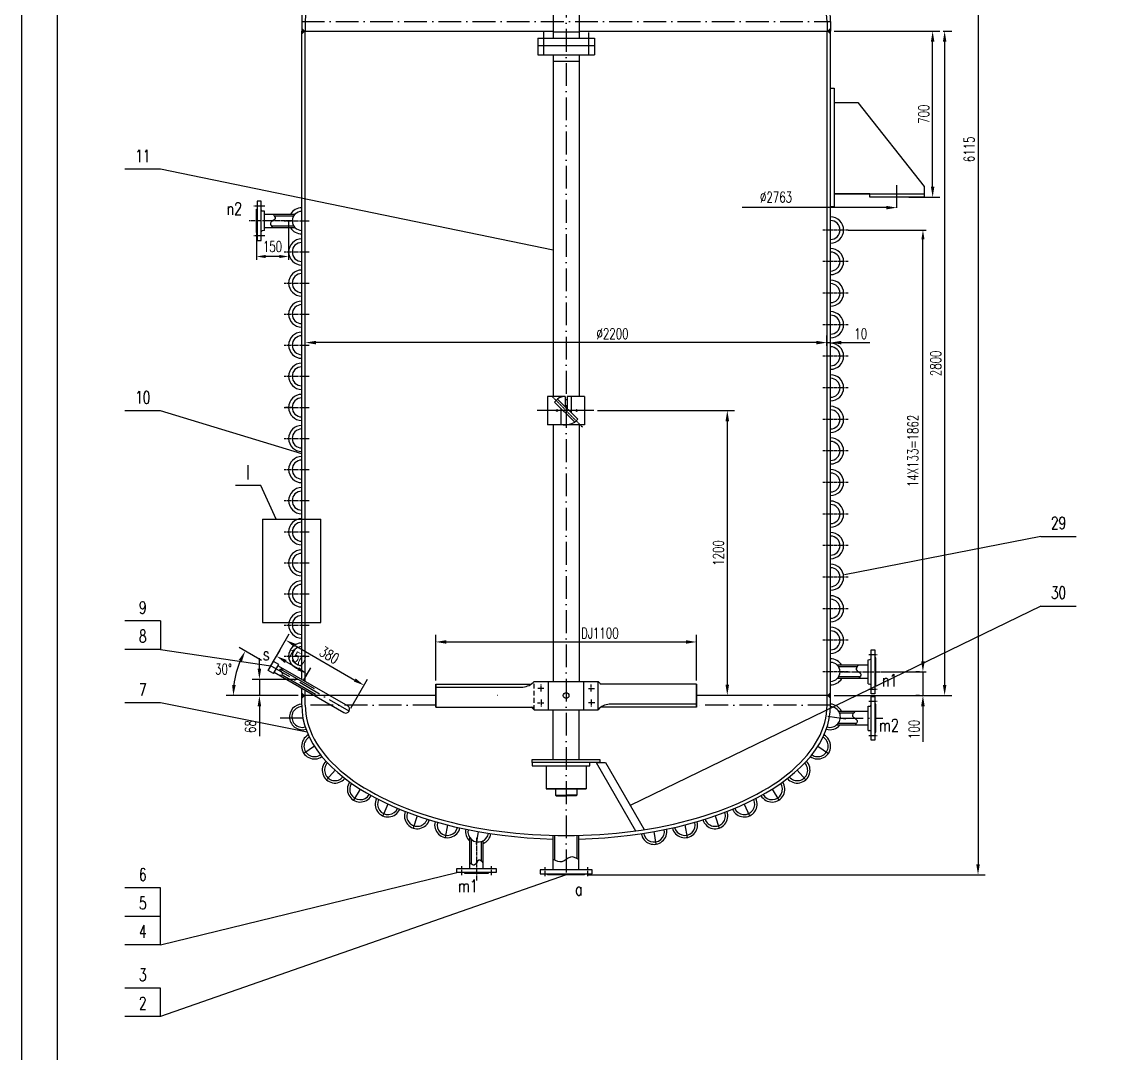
# Model space of a CAD drawing. Extents: x 14632 to 32728, y -7017 to 5619.
# Drawn here: x 23818 to 28383, y -2338 to 2010 of the extents above; entities that cross this region are included whole.
import ezdxf
from ezdxf.enums import TextEntityAlignment as Align

# ---------------------------------------------------------------- set-up
doc = ezdxf.new("R2010")
doc.units = 0
doc.header["$LTSCALE"] = 8
for name, pattern in [('ACAD_ISO10W100', [18, 12, -3, 0, -3]), ('CENTER', [2, 1.25, -0.25, 0.25, -0.25]), ('DASHED', [0.75, 0.5, -0.25])]:
    doc.linetypes.add(name, pattern=pattern)
for name, color, linetype in [('1', 1, 'Continuous'), ('5', 7, 'Continuous'), ('HGJ', 1, 'Continuous'), ('HGJX', 2, 'CENTER'), ('hgjy', 7, 'Continuous'), ('K1', 4, 'Continuous'), ('tank', 1, 'Continuous'), ('tankx', 2, 'ACAD_ISO10W100'), ('tanky', 7, 'Continuous')]:
    doc.layers.add(name, color=color, linetype=linetype)
doc.styles.add('hzfs', font='simplex.shx', dxfattribs={"width": 0.7, "bigfont": 'hzfs.shx'})
doc.styles.get("Standard").update_dxf_attribs({"font": 'txt', "width": 0.7, "bigfont": 'hztxt.shx'})
doc.dimstyles.new('PVCAD$0', dxfattribs={"dimscale": 15, "dimtxt": 3, "dimasz": 3, "dimexe": 2, "dimexo": 1, "dimgap": 1, "dimtad": 1, "dimdec": 0, "dimzin": 0, "dimdsep": 46, "dimtxsty": 'hzfs', "dimcen": 2.5, "dimclrd": 4, "dimclre": 4, "dimadec": 0, "dimazin": 0, "dimtfac": 1, "dimtmove": 0, "dimatfit": 0, "dimfxl": 0, "dimarcsym": 0})
doc.dimstyles.new('PVCAD$2', dxfattribs={"dimscale": 15, "dimtxt": 3, "dimasz": 3, "dimexe": 2, "dimexo": 1, "dimgap": 1, "dimtad": 2, "dimtih": 1, "dimdec": 0, "dimzin": 0, "dimdsep": 46, "dimtxsty": 'hzfs', "dimcen": 2.5, "dimclrd": 4, "dimclre": 4, "dimadec": 0, "dimazin": 0, "dimtfac": 1, "dimtmove": 0, "dimatfit": 0, "dimfxl": 0, "dimarcsym": 0})
doc.dimstyles.get("Standard").update_dxf_attribs({"dimtxt": 0.18, "dimasz": 0.18, "dimexe": 0.18, "dimexo": 0.0625, "dimgap": 0.09, "dimtad": 0, "dimtih": 1, "dimtoh": 1, "dimdec": 4, "dimzin": 0, "dimdsep": 46, "dimtxsty": 'Standard', "dimcen": 0.09, "dimadec": 0, "dimazin": 0, "dimtfac": 1, "dimtdec": 4, "dimtofl": 0, "dimtmove": 0, "dimatfit": 3, "dimfxl": 0, "dimtolj": 1, "dimtzin": 0, "dimarcsym": 0})

# ---------------------------------------------------------------- blocks, each defined once
blk = doc.blocks.new('*D208')
at = {"layer": '1', "color": 4, "lineweight": -2}
for p, q in [((26246.2, 370.7), (26823.6, 370.7)), ((26793.6, 325.7), (26793.6, -784.1)), ((26729, -829.1), (26823.6, -829.1))]:
    blk.add_line(p, q, dxfattribs=at)
at = {"layer": '1', "color": 4}
for points in [[(26786.1, 325.7), (26801.1, 325.7), (26793.6, 370.7)], [(26786.1, -784.1), (26801.1, -784.1), (26793.6, -829.1)]]:
    blk.add_solid(points, dxfattribs=at)
at = {"layer": 'Defpoints', "color": 0}
for p in [(26231.2, 370.7), (26714, -829.1), (26793.6, -829.1)]:
    blk.add_point(p, dxfattribs=at)
at = {"layer": '1', "color": 0, "insert": (26756.1, -229.2), "char_height": 45, "attachment_point": 5, "rotation": 90, "style": 'hzfs'}
blk.add_mtext('1200', dxfattribs=at)
blk = doc.blocks.new('*D235')
at = {"color": 4, "lineweight": -2}
for p, q in [((25564, -766.5), (25564, -574.3)), ((26664, -766.5), (26664, -574.3)), ((25609, -604.3), (26619, -604.3))]:
    blk.add_line(p, q, dxfattribs=at)
at = {"color": 4}
for points in [[(25609, -596.8), (25609, -611.8), (25564, -604.3)], [(26619, -596.8), (26619, -611.8), (26664, -604.3)]]:
    blk.add_solid(points, dxfattribs=at)
at = {"layer": 'Defpoints', "color": 0}
for p in [(26664, -604.3), (25564, -781.5), (26664, -781.5)]:
    blk.add_point(p, dxfattribs=at)
at = {"color": 0, "insert": (26256.5, -566.8), "char_height": 45, "attachment_point": 5, "style": 'hzfs'}
blk.add_mtext('DJ1100', dxfattribs=at)
blk = doc.blocks.new('*D210')
at = {"color": 4, "lineweight": -2}
for p, q in [((27302.9, 1131.7), (27632, 1131.7)), ((27618.5, -691.3), (27618.5, 1092.7)), ((27442, -730.3), (27632, -730.3))]:
    blk.add_line(p, q, dxfattribs=at)
at = {"color": 4}
for points in [[(27612, 1092.7), (27625, 1092.7), (27618.5, 1131.7)], [(27612, -691.3), (27625, -691.3), (27618.5, -730.3)]]:
    blk.add_solid(points, dxfattribs=at)
at = {"layer": 'Defpoints', "color": 0}
for p in [(27302.9, 1131.7), (27618.5, 1131.7), (27442, -730.3)]:
    blk.add_point(p, dxfattribs=at)
at = {"color": 7, "insert": (27576.5, 200.7), "char_height": 45, "attachment_point": 5, "rotation": 90, "style": 'hzfs'}
blk.add_mtext('\\A1;14X133=1862', dxfattribs=at)
blk = doc.blocks.new('*D211')
at = {"color": 4, "lineweight": -2}
for p, q in [((27244, 1969.7), (27689.5, 1969.7)), ((27659.5, 1314.7), (27659.5, 1924.7)), ((27559, 1269.7), (27689.5, 1269.7))]:
    blk.add_line(p, q, dxfattribs=at)
at = {"color": 4}
for points in [[(27652, 1924.7), (27667, 1924.7), (27659.5, 1969.7)], [(27652, 1314.7), (27667, 1314.7), (27659.5, 1269.7)]]:
    blk.add_solid(points, dxfattribs=at)
at = {"layer": 'Defpoints', "color": 0}
for p in [(27229, 1969.7), (27659.5, 1969.7), (27544, 1269.7)]:
    blk.add_point(p, dxfattribs=at)
at = {"color": 0, "insert": (27622, 1619.7), "char_height": 45, "attachment_point": 5, "rotation": 90, "style": 'hzfs'}
blk.add_mtext('700', dxfattribs=at)
blk = doc.blocks.new('*D212')
at = {"layer": 'Defpoints', "color": 0}
for p in [(24807.9, 1170.2), (24944, 1170.2), (24807.9, 1020.1)]:
    blk.add_point(p, dxfattribs=at)
at = {"layer": 'hgjy', "color": 4, "lineweight": -2}
for p, q in [((24807.9, 1170.2), (24807.9, 1006.6)), ((24944, 1170.2), (24944, 1006.6)), ((24905, 1020.1), (24846.9, 1020.1))]:
    blk.add_line(p, q, dxfattribs=at)
at = {"layer": 'hgjy', "color": 4}
for points in [[(24846.9, 1026.6), (24846.9, 1013.6), (24807.9, 1020.1)], [(24905, 1026.6), (24905, 1013.6), (24944, 1020.1)]]:
    blk.add_solid(points, dxfattribs=at)
at = {"layer": 'hgjy', "color": 7, "insert": (24876, 1062.1), "char_height": 45, "attachment_point": 5, "style": 'hzfs'}
blk.add_mtext('\\A1;150', dxfattribs=at)
blk = doc.blocks.new('*D213')
at = {"color": 4, "lineweight": -2}
for p, q in [((24820.6, -716.9), (24820.6, -671.9)), ((24984, -761.9), (24790.6, -761.9)), ((24820.6, -761.9), (24820.6, -830.3)), ((24984, -830.3), (24790.6, -830.3)), ((24820.6, -875.3), (24820.6, -1001.3))]:
    blk.add_line(p, q, dxfattribs=at)
at = {"color": 4}
for points in [[(24813.1, -716.9), (24828.1, -716.9), (24820.6, -761.9)], [(24813.1, -875.3), (24828.1, -875.3), (24820.6, -830.3)]]:
    blk.add_solid(points, dxfattribs=at)
at = {"layer": 'Defpoints', "color": 0}
for p in [(24999, -761.9), (24820.6, -830.3), (24999, -830.3)]:
    blk.add_point(p, dxfattribs=at)
at = {"color": 0, "insert": (24783.1, -960.8), "char_height": 45, "attachment_point": 5, "rotation": 90, "style": 'hzfs'}
blk.add_mtext('68', dxfattribs=at)
blk = doc.blocks.new('*D214')
at = {"color": 4, "lineweight": -2}
for p, q in [((24830.2, -682.8), (24734.8, -627.8)), ((24984, -830.3), (24680.5, -830.3))]:
    blk.add_line(p, q, dxfattribs=at)
blk.add_arc((25085.6, -830.3), 375.2, 156.8766, 173.1234, dxfattribs=at)
at = {"color": 4}
for points in [[(24733.9, -679.6), (24747.3, -686.4), (24760.7, -642.8)], [(24720.7, -785.9), (24705.7, -785), (24710.5, -830.3)]]:
    blk.add_solid(points, dxfattribs=at)
at = {"layer": 'Defpoints', "color": 0}
for p in [(24733.1, -702), (24843.1, -690.3), (24999, -830.3), (25053.6, -830.3), (25185.2, -887.8)]:
    blk.add_point(p, dxfattribs=at)
at = {"color": 0, "insert": (24669.1, -718.7), "char_height": 45, "attachment_point": 5, "style": 'hzfs'}
blk.add_mtext('30°', dxfattribs=at)
blk = doc.blocks.new('*D216')
at = {"layer": '5', "color": 4, "lineweight": -2}
for p, q in [((27704.5, 1969.7), (27740, 1969.7)), ((27710, 1924.7), (27710, -785.3)), ((27244, -830.3), (27740, -830.3))]:
    blk.add_line(p, q, dxfattribs=at)
at = {"layer": '5', "color": 4}
for points in [[(27702.5, 1924.7), (27717.5, 1924.7), (27710, 1969.7)], [(27702.5, -785.3), (27717.5, -785.3), (27710, -830.3)]]:
    blk.add_solid(points, dxfattribs=at)
at = {"layer": 'Defpoints', "color": 0}
for p in [(27689.5, 1969.7), (27229, -830.3), (27710, -830.3)]:
    blk.add_point(p, dxfattribs=at)
at = {"layer": '5', "color": 0, "insert": (27672.5, 569.7), "char_height": 45, "attachment_point": 5, "rotation": 90, "style": 'hzfs'}
blk.add_mtext('2800', dxfattribs=at)
blk = doc.blocks.new('*D217')
at = {"layer": '5', "color": 4, "lineweight": -2}
for p, q in [((27618.5, -685.3), (27618.5, -640.3)), ((27603.5, -730.3), (27588.5, -730.3)), ((27618.5, -730.3), (27618.5, -830.3)), ((27603.5, -830.3), (27588.5, -830.3)), ((27618.5, -875.3), (27618.5, -1025.3))]:
    blk.add_line(p, q, dxfattribs=at)
at = {"layer": '5', "color": 4}
for points in [[(27611, -685.3), (27626, -685.3), (27618.5, -730.3)], [(27611, -875.3), (27626, -875.3), (27618.5, -830.3)]]:
    blk.add_solid(points, dxfattribs=at)
at = {"layer": 'Defpoints', "color": 0}
for p in [(27618.5, -730.3), (27618.5, -830.3), (27618.5, -830.3)]:
    blk.add_point(p, dxfattribs=at)
at = {"layer": '5', "color": 0, "insert": (27581, -972.8), "char_height": 45, "attachment_point": 5, "rotation": 90, "style": 'hzfs'}
blk.add_mtext('100', dxfattribs=at)
blk = doc.blocks.new('*D237')
at = {"layer": '5', "color": 4, "lineweight": -2}
for p, q in [((27485.1, 4529), (27880.9, 4529)), ((27850.9, 4484), (27850.9, -1540.9)), ((26207, -1585.9), (27880.9, -1585.9))]:
    blk.add_line(p, q, dxfattribs=at)
at = {"layer": '5', "color": 4}
for points in [[(27843.4, 4484), (27858.4, 4484), (27850.9, 4529)], [(27843.4, -1540.9), (27858.4, -1540.9), (27850.9, -1585.9)]]:
    blk.add_solid(points, dxfattribs=at)
at = {"layer": 'Defpoints', "color": 0}
for p in [(27470.1, 4529), (26192, -1585.9), (27850.9, -1585.9)]:
    blk.add_point(p, dxfattribs=at)
at = {"layer": '5', "color": 0, "insert": (27813.4, 1471.6), "char_height": 45, "attachment_point": 5, "rotation": 90, "style": 'hzfs'}
blk.add_mtext('6115', dxfattribs=at)
blk = doc.blocks.new('*D220')
at = {"color": 4, "lineweight": -2}
for p, q in [((25014, 643), (25014, 687.2)), ((27214, 643), (27214, 687.2)), ((27169, 657.2), (25059, 657.2))]:
    blk.add_line(p, q, dxfattribs=at)
at = {"color": 4}
for points in [[(25059, 664.7), (25059, 649.7), (25014, 657.2)], [(27169, 664.7), (27169, 649.7), (27214, 657.2)]]:
    blk.add_solid(points, dxfattribs=at)
at = {"layer": 'Defpoints', "color": 0}
for p in [(25014, 657.2), (25014, 628), (27214, 628)]:
    blk.add_point(p, dxfattribs=at)
at = {"color": 0, "insert": (26309.7, 694.7), "char_height": 45, "attachment_point": 5, "style": 'hzfs'}
blk.add_mtext('%%C2200', dxfattribs=at)
blk = doc.blocks.new('*D221')
at = {"color": 4, "lineweight": -2}
for p, q in [((27214, 672.2), (27214, 687.2)), ((27229, 672.2), (27229, 687.2)), ((27169, 657.2), (27124, 657.2)), ((27214, 657.2), (27229, 657.2)), ((27274, 657.2), (27394, 657.2))]:
    blk.add_line(p, q, dxfattribs=at)
at = {"color": 4}
for points in [[(27169, 664.7), (27169, 649.7), (27214, 657.2)], [(27274, 664.7), (27274, 649.7), (27229, 657.2)]]:
    blk.add_solid(points, dxfattribs=at)
at = {"layer": 'Defpoints', "color": 0}
for p in [(27214, 657.2), (27229, 657.2), (27229, 657.2)]:
    blk.add_point(p, dxfattribs=at)
at = {"color": 0, "insert": (27356.5, 694.7), "char_height": 45, "attachment_point": 5, "style": 'hzfs'}
blk.add_mtext('10', dxfattribs=at)
blk = doc.blocks.new('*D248')
at = {"layer": '5', "color": 4, "lineweight": -2}
for p, q in [((24876.6, -692.3), (24907.9, -638.2)), ((24931.9, -686.6), (24983.8, -716.6)), ((25006.5, -767.3), (25037.8, -713.2))]:
    blk.add_line(p, q, dxfattribs=at)
at = {"layer": '5', "color": 4}
for points in [[(24935.6, -680.2), (24928.1, -693.1), (24892.9, -664.1)], [(24987.6, -710.2), (24980.1, -723.1), (25022.8, -739.1)]]:
    blk.add_solid(points, dxfattribs=at)
at = {"layer": 'Defpoints', "color": 0}
for p in [(24869.1, -705.3), (25022.8, -739.1), (24999, -780.3)]:
    blk.add_point(p, dxfattribs=at)
at = {"layer": '5', "color": 0, "insert": (24976.6, -669.2), "char_height": 45, "attachment_point": 5, "rotation": 330, "style": 'hzfs'}
blk.add_mtext('150', dxfattribs=at)
blk = doc.blocks.new('*D249')
at = {"layer": '5', "color": 4, "lineweight": -2}
for p, q in [((24876.6, -692.3), (24946.9, -570.6)), ((24970.9, -619.1), (25222.9, -764.6)), ((25206.6, -882.8), (25276.9, -761.1))]:
    blk.add_line(p, q, dxfattribs=at)
at = {"layer": '5', "color": 4}
for points in [[(24974.6, -612.6), (24967.1, -625.6), (24931.9, -596.6)], [(25226.7, -758.1), (25219.2, -771.1), (25261.9, -787.1)]]:
    blk.add_solid(points, dxfattribs=at)
at = {"layer": 'Defpoints', "color": 0}
for p in [(24869.1, -705.3), (25261.9, -787.1), (25199.1, -895.8)]:
    blk.add_point(p, dxfattribs=at)
at = {"layer": '5', "color": 0, "insert": (25115.7, -659.3), "char_height": 45, "attachment_point": 5, "rotation": 330, "style": 'hzfs'}
blk.add_mtext('380', dxfattribs=at)

msp = doc.modelspace()

# ---------------------------------------------------------------- linework, layer by layer
for p, q in [((23818.22091, 5619.31602), (23818.22091, -6995.68398)), ((23818.22091, 5619.31602), (23818.22091, -6995.68398)), ((26165.37276, 370.66755), (26066.84624, 370.66755)), ((24826.18142, 55.03326), (24719.54146, 55.03326)), ((24891.20577, -86.3608), (24826.18142, 55.03326)), ((24833.45799, -86.3608), (24833.45799, -522.24217)), ((24833.45799, -86.3608), (25079.67416, -86.3608)), ((25079.67416, -522.24217), (25079.67416, -86.3608)), ((28115.29039, -159.26793), (27287.71759, -320.7962)), ((28115.29039, -452.87145), (26384.69822, -1293.12093)), ((24403.97826, -515.72936), (24403.97826, -636.19427)), ((24833.45799, -522.24217), (25079.67416, -522.24217)), ((24403.97826, -636.19427), (24869.12842, -705.33245)), ((27293.68822, -929.06378), (27217.38077, -919.02194)), ((24403.97826, -1880.90326), (25653.50413, -1575.42992))]:
    msp.add_line(p, q)
at = {"color": 4}
for p, q in [((27509.03223, 1239.66755), (27509.03223, 1255.96713)), ((27464.03223, 1225.96713), (26856.93652, 1225.96713))]:
    msp.add_line(p, q, dxfattribs=at)
at = {"color": 1}
for p, q in [((26036.03223, 430.66755), (26036.03223, 310.66755)), ((26110.28223, 430.66755), (26036.03223, 430.66755)), ((26065.24186, 406.73), (26077.96979, 419.45792)), ((26077.96979, 419.45792), (26162.8226, 334.60511)), ((26092.28223, 430.66755), (26092.28223, 427.28309)), ((26110.28223, 430.66755), (26110.28223, 387.14547)), ((26192.03223, 430.66755), (26117.78223, 430.66755)), ((26192.03223, 430.66755), (26192.03223, 310.66755)), ((26065.24186, 406.73), (26150.09468, 321.87718)), ((26078.36414, 375.30821), (26072.50875, 366.88204)), ((26072.50875, 375.30821), (26077.89572, 366.64797)), ((26092.28223, 379.68963), (26092.28223, 310.66755)), ((26154.9528, 375.30821), (26160.33977, 366.64797)), ((26160.8082, 375.30821), (26154.9528, 366.88204)), ((26150.09468, 321.87718), (26162.8226, 334.60511)), ((26192.03223, 310.66755), (26036.03223, 310.66755)), ((26117.78223, 311.04579), (26117.78223, 310.66755)), ((26039.12604, -890.33245), (26039.12604, -770.33245)), ((26188.93842, -890.33245), (26188.93842, -770.33245)), ((26249.03223, -890.33245), (26249.03223, -770.33245)), ((26249.03223, -770.33245), (26249.03223, -772.37092)), ((25979.03223, -890.33245), (25979.03223, -888.29397))]:
    msp.add_line(p, q, dxfattribs=at)
at = {"linetype": 'CENTER'}
for p, q in [((26053.50371, 431.19607), (26182.68421, 302.01558)), ((25824.94836, -830.33245), (25822.92376, -830.33245))]:
    msp.add_line(p, q, dxfattribs=at)
at = {"color": 1, "linetype": 'Continuous'}
for p, q in [((26117.78223, 430.66755), (26117.78223, 379.64547)), ((26135.78223, 430.66755), (26135.78223, 361.64547)), ((26110.28223, 311.8202), (26110.28223, 310.66755)), ((26135.78223, 316.02597), (26135.78223, 310.66755)), ((25979.03223, -770.33245), (26249.03223, -770.33245)), ((25564.03223, -781.54208), (25966.98522, -781.54208)), ((25564.03223, -781.54208), (25564.03223, -879.12282)), ((25564.03223, -879.12282), (25564.03223, -781.54208)), ((25564.03223, -794.27), (25931.95773, -794.27)), ((26664.03223, -781.54208), (26261.07925, -781.54208)), ((26664.03223, -879.12282), (26664.03223, -781.54208)), ((26664.03223, -879.12282), (26664.03223, -781.54208)), ((26664.03223, -781.54208), (26664.03223, -879.12282)), ((26664.03223, -866.39489), (26296.10673, -866.39489)), ((25979.03223, -890.33245), (26249.03223, -890.33245)), ((26059.03223, -1100.31753), (26059.03223, -890.33245)), ((26169.03223, -1100.31753), (26169.03223, -890.33245)), ((26664.03223, -879.12282), (26261.07925, -879.12282))]:
    msp.add_line(p, q, dxfattribs=at)
at = {"color": 7, "linetype": 'DASHED', "ltscale": 5}
msp.add_line((25979.03223, -890.33245), (25979.03223, -770.33245), dxfattribs=at)
at = {"color": 1, "linetype": 'CENTER'}
for p, q in [((26020.03722, -800.33245), (25994.95226, -800.33245)), ((26009.03223, -813.56611), (26009.03223, -783.24938)), ((26208.02724, -800.33245), (26233.1122, -800.33245)), ((26219.03223, -812.76408), (26219.03223, -783.24938)), ((25993.66492, -860.33245), (26021.03032, -860.33245)), ((26009.03223, -846.29675), (26009.03223, -877.41552)), ((26234.39954, -860.33245), (26207.03414, -860.33245)), ((26219.03223, -846.29675), (26219.03223, -877.41552))]:
    msp.add_line(p, q, dxfattribs=at)
at = {"color": 1}
msp.add_circle((26114.03223, -830.33245), 12, dxfattribs=at)
msp.add_circle((26114.03223, -830.33245), 12, dxfattribs=at)
for centre, radius, start, end in [((26111.35703, 375.39327), 55.28473, 91.11396525, 127.1507626), ((26102.79925, 417.13465), 106.35245, 269.18269997, 296.40444255), ((25927.2505, -726.76081), 67.67448, 274.0052651, 319.92112921), ((26300.81396, -726.76081), 67.67448, 220.07887079, 234.04534958), ((26300.81396, -933.90409), 67.67448, 94.0052651, 139.92112921), ((25927.2505, -933.90409), 67.67448, 40.07887079, 54.04534958)]:
    msp.add_arc(centre, radius, start, end, dxfattribs=at)
at = {"color": 4}
msp.add_solid([(27464.03223, 1233.46713), (27464.03223, 1218.46713), (27509.03223, 1225.96713)], dxfattribs=at)
at = {"layer": '1'}
for p, q in [((25564.03223, -879.12282), (25979.03223, -879.12282)), ((25971.53223, -1100.31753), (26256.53223, -1100.31753)), ((25971.53223, -1112.31753), (25971.53223, -1100.31753)), ((26256.53223, -1112.31753), (25971.53223, -1112.31753)), ((25971.53223, -1112.31753), (25971.53223, -1126.31753)), ((25971.53223, -1126.31753), (26213.40412, -1126.31753)), ((26029.41859, -1126.31753), (26029.41859, -1222.94055)), ((26198.64588, -1126.31753), (26198.64588, -1222.94055)), ((26213.40412, -1126.31753), (26213.40412, -1112.31753)), ((26240.31133, -1112.31753), (26406.69845, -1400.50848)), ((26240.31133, -1112.31753), (26280.31133, -1112.31753)), ((26256.53223, -1100.31753), (26256.53223, -1112.31753)), ((26280.31133, -1112.31753), (26443.56036, -1395.07315)), ((26029.41859, -1222.94055), (26114.03223, -1222.94055)), ((26114.03223, -1222.94055), (26029.41859, -1222.94055)), ((26069.03223, -1222.94055), (26069.03223, -1249.94055)), ((26198.64588, -1222.94055), (26114.03223, -1222.94055)), ((26114.03223, -1222.94055), (26198.64588, -1222.94055)), ((26159.03223, -1222.94055), (26159.03223, -1249.94055)), ((26069.03223, -1249.94055), (26072.03223, -1252.94055)), ((26069.03223, -1249.94055), (26114.03223, -1249.94055)), ((26072.03223, -1252.94055), (26114.03223, -1252.94055)), ((26159.03223, -1249.94055), (26114.03223, -1249.94055)), ((26156.03223, -1252.94055), (26114.03223, -1252.94055)), ((26159.03223, -1249.94055), (26156.03223, -1252.94055))]:
    msp.add_line(p, q, dxfattribs=at)
at = {"layer": 'Defpoints', "color": 0, "linetype": 'ByBlock'}
for p in [(26065.24186, 406.73), (26065.24186, 406.73), (26150.09468, 321.87718), (26150.09468, 321.87718), (26108.15272, -819.8715), (26108.15272, -819.8715)]:
    msp.add_point(p, dxfattribs=at)
at = {"layer": 'Defpoints', "color": 1, "linetype": 'ByBlock'}
for p in [(25994.95226, -800.33245), (26009.03223, -808.01046), (26009.03223, -810.28939), (26219.03223, -810.28939), (26233.1122, -800.33245), (25994.95226, -860.33245), (26009.03223, -850.37551), (26219.03223, -850.37551), (26219.03223, -852.65444), (26233.1122, -860.33245)]:
    msp.add_point(p, dxfattribs=at)
at = {"layer": 'HGJ'}
for p, q in [((24811.94838, 1252.66755), (24811.94838, 1087.66755)), ((24827.94838, 1252.66755), (24811.94838, 1252.66755)), ((24827.94838, 1087.66755), (24827.94838, 1252.66755)), ((24807.94838, 1219.66755), (24811.94838, 1219.66755)), ((24807.94838, 1120.66755), (24807.94838, 1219.66755)), ((24841.94838, 1210.90755), (24832.50019, 1211.75789)), ((24841.94838, 1129.42755), (24841.94838, 1210.90755)), ((24841.94838, 1198.66755), (24970.96535, 1198.66755)), ((24882.76926, 1191.66755), (24965.30168, 1191.66755)), ((24841.94838, 1141.66755), (24970.96535, 1141.66755)), ((24871.0545, 1148.66755), (24965.30168, 1148.66755)), ((24811.94838, 1120.66755), (24807.94838, 1120.66755)), ((24841.94838, 1129.42755), (24832.50019, 1128.57721)), ((24811.94838, 1087.66755), (24827.94838, 1087.66755)), ((27400.11608, -637.83245), (27416.11608, -637.83245)), ((27400.11608, -822.83245), (27400.11608, -637.83245)), ((27416.11608, -637.83245), (27416.11608, -822.83245)), ((27388.11608, -679.41245), (27394.65391, -678.82404)), ((27388.11608, -781.25245), (27388.11608, -679.41245)), ((27420.11608, -671.33245), (27416.11608, -671.33245)), ((27420.11608, -789.33245), (27420.11608, -671.33245)), ((24858.1158, -724.40687), (24880.14104, -686.25803)), ((24880.84508, -737.0386), (24858.1158, -724.40687)), ((24902.44508, -699.6263), (24880.14104, -686.25803)), ((24880.84508, -737.0386), (24902.44508, -699.6263)), ((24899.64508, -704.47604), (25193.22769, -873.97604)), ((24910.30939, -718.71599), (25051.49925, -800.23199)), ((27388.11608, -701.83245), (27257.09912, -701.83245)), ((27341.23213, -708.83245), (27262.76278, -708.83245)), ((24883.64508, -732.18886), (25177.22769, -901.68886)), ((24916.28205, -742.94891), (25057.47191, -824.46492)), ((27388.11608, -758.83245), (27257.09912, -758.83245)), ((27352.94689, -751.83245), (27262.76278, -751.83245)), ((27388.11608, -781.25245), (27394.65391, -781.84085)), ((27416.11608, -789.33245), (27420.11608, -789.33245)), ((27400.05417, -833.45361), (27411.35018, -833.45361)), ((27400.05417, -1018.45361), (27400.05417, -833.45361)), ((27400.05417, -833.45361), (27416.05417, -833.45361)), ((27416.11608, -822.83245), (27400.11608, -822.83245)), ((27416.05417, -833.45361), (27416.05417, -1018.45361)), ((27420.05417, -866.95361), (27416.05417, -866.95361)), ((27420.05417, -984.95361), (27420.05417, -866.95361)), ((27388.05417, -897.45361), (27264.08686, -897.45361)), ((27325.41829, -904.45361), (27267.51127, -904.45361)), ((27388.05417, -875.03361), (27394.592, -874.4452)), ((27388.05417, -976.87361), (27388.05417, -875.03361)), ((27388.05417, -954.45361), (27254.06304, -954.45361)), ((27337.13305, -947.45361), (27260.98372, -947.45361)), ((27388.05417, -976.87361), (27394.592, -977.46201)), ((27416.05417, -984.95361), (27420.05417, -984.95361)), ((27416.05417, -1018.45361), (27400.05417, -1018.45361)), ((25707.50413, -1559.42992), (25707.50413, -1428.26402)), ((25714.50413, -1540.2873), (25714.50413, -1437.59431)), ((25757.50413, -1528.57253), (25757.50413, -1443.96983)), ((25764.50413, -1559.42992), (25764.50413, -1440.51669)), ((26060.03223, -1563.94026), (26060.03223, -1419.66932)), ((26067.03223, -1524.48365), (26067.03223, -1419.83017)), ((26161.03223, -1517.39687), (26161.03223, -1419.83017)), ((26168.03223, -1563.94026), (26168.03223, -1419.66932)), ((25653.50413, -1575.42992), (25653.50413, -1559.42992)), ((25653.50413, -1559.42992), (25818.50413, -1559.42992)), ((25818.50413, -1575.42992), (25653.50413, -1575.42992)), ((25686.50413, -1579.42992), (25686.50413, -1575.42992)), ((25785.50413, -1579.42992), (25686.50413, -1579.42992)), ((25785.50413, -1575.42992), (25785.50413, -1579.42992)), ((25818.50413, -1559.42992), (25818.50413, -1575.42992)), ((26224.03223, -1563.94026), (26004.03223, -1563.94026)), ((26004.03223, -1563.94026), (26004.03223, -1581.94026)), ((26004.03223, -1581.94026), (26224.03223, -1581.94026)), ((26036.03223, -1585.94026), (26036.03223, -1581.94026)), ((26192.03223, -1585.94026), (26036.03223, -1585.94026)), ((26192.03223, -1581.94026), (26192.03223, -1585.94026)), ((26224.03223, -1581.94026), (26224.03223, -1563.94026))]:
    msp.add_line(p, q, dxfattribs=at)
for centre, radius, start, end in [((24832.94838, 1216.73776), 5, 180, 264.85723544), ((24832.94838, 1123.59734), 5, 95.14276456, 180), ((27394.11608, -672.8482), 6, 275.14276456, 0), ((27394.11608, -787.8167), 6, 0, 84.85723544), ((25185.22769, -887.83245), 16, 240, 60), ((27394.05417, -868.46936), 6, 275.14276456, 0), ((27394.05417, -983.43786), 6, 0, 84.85723544)]:
    msp.add_arc(centre, radius, start, end, dxfattribs=at)
at = {"layer": 'HGJX'}
for p, q in [((24842.94838, 1232.66755), (24796.94838, 1232.66755)), ((24957.94838, 1170.16755), (24777.94838, 1170.16755)), ((24925.13766, 1170.16755), (25031.15916, 1170.16755)), ((24842.94838, 1107.66755), (24796.94838, 1107.66755)), ((27302.92681, 1131.66755), (27196.9053, 1131.66755)), ((24925.13766, 1039.16755), (25031.15916, 1039.16755)), ((24925.13766, 1039.16755), (25031.15916, 1039.16755)), ((27302.92681, 998.66755), (27196.9053, 998.66755)), ((24925.13766, 908.16755), (25031.15916, 908.16755)), ((27302.92681, 865.66755), (27196.9053, 865.66755)), ((24925.13766, 777.16755), (25031.15916, 777.16755)), ((27302.92681, 732.66755), (27196.9053, 732.66755)), ((24925.13766, 646.16755), (25031.15916, 646.16755)), ((27302.92681, 599.66755), (27196.9053, 599.66755)), ((24925.13766, 515.16755), (25031.15916, 515.16755)), ((27302.92681, 466.66755), (27196.9053, 466.66755)), ((24925.13766, 384.16755), (25031.15916, 384.16755)), ((24957.94838, 384.16755), (24925.82691, 384.16755)), ((27302.92681, 333.66755), (27196.9053, 333.66755)), ((24925.13766, 253.16755), (25031.15916, 253.16755)), ((24925.13766, 253.16755), (25031.15916, 253.16755)), ((27302.92681, 200.66755), (27196.9053, 200.66755)), ((24925.13766, 122.16755), (25031.15916, 122.16755)), ((27302.92681, 67.66755), (27196.9053, 67.66755)), ((24925.13766, -8.83245), (25031.15916, -8.83245)), ((27302.92681, -65.33245), (27196.9053, -65.33245)), ((24925.13766, -139.83245), (25031.15916, -139.83245)), ((27302.92681, -198.33245), (27196.9053, -198.33245)), ((24925.13766, -270.83245), (25031.15916, -270.83245)), ((27302.92681, -331.33245), (27196.9053, -331.33245)), ((24925.13766, -401.83245), (25031.15916, -401.83245)), ((27302.92681, -464.33245), (27196.9053, -464.33245)), ((24925.13766, -532.83245), (25031.15916, -532.83245)), ((27302.92681, -597.33245), (27196.9053, -597.33245)), ((24925.13766, -663.83245), (25031.15916, -663.83245)), ((27390.11608, -657.83245), (27426.11608, -657.83245)), ((27302.92681, -730.33245), (27196.9053, -730.33245)), ((27270.11608, -730.33245), (27450.11608, -730.33245)), ((27390.11608, -802.83245), (27426.11608, -802.83245)), ((27390.05417, -853.45361), (27426.05417, -853.45361)), ((27390.05417, -998.45361), (27426.05417, -998.45361)), ((25736.00413, -1429.42992), (25736.00413, -1609.42992)), ((25673.50413, -1549.42992), (25673.50413, -1587.42992)), ((25798.50413, -1549.42992), (25798.50413, -1587.42992)), ((26024.03223, -1553.94026), (26024.03223, -1591.94026)), ((26204.03223, -1553.94026), (26204.03223, -1591.94026))]:
    msp.add_line(p, q, dxfattribs=at)
at = {"layer": 'hgjy'}
for points in [[(24876.91188, 1198.66755), (24886.91188, 1179.66755), (24866.91188, 1160.66755), (24876.91188, 1141.66755)], [(24905.29572, -744.68886), (24919.2893, -740.45125), (24907.30213, -721.21365), (24921.29572, -716.97604)], [(27347.08951, -701.83245), (27337.08951, -720.83245), (27357.08951, -739.83245), (27347.08951, -758.83245)], [(27331.27567, -897.45361), (27321.27567, -916.45361), (27341.27567, -935.45361), (27331.27567, -954.45361)], [(25764.50413, -1534.42992), (25745.50413, -1524.42992), (25726.50413, -1544.42992), (25707.50413, -1534.42992)], [(26168.03223, -1520.94026), (26132.03223, -1510.94026), (26096.03223, -1530.94026), (26060.03223, -1520.94026)]]:
    msp.add_spline(points, degree=3, dxfattribs=at)
at = {"layer": 'K1', "const_width": 6}
msp.add_lwpolyline([(23968.22091, -6845.68398), (23968.22091, 5244.31602), (32578.22091, 5244.31602), (32578.22091, -6845.68398)], close=True, dxfattribs=at)
msp.add_lwpolyline([(23968.22091, -6845.68398), (23968.22091, 5244.31602), (32578.22091, 5244.31602), (32578.22091, -6845.68398)], close=True, dxfattribs=at)
at = {"layer": 'tank'}
for p, q in [((26059.03223, 2749.15449), (26059.03223, 1940.66755)), ((26169.03223, 2750.11781), (26169.03223, 1940.66755)), ((24999.03223, 2009.66755), (24999.03223, 1969.66755)), ((25014.03223, 2009.66755), (25014.03223, 1969.66755)), ((26059.03223, 2024.88114), (26059.03223, 1940.66755)), ((26169.03223, 2024.88114), (26169.03223, 1940.66755)), ((27214.03223, 2009.66755), (27214.03223, 1969.66755)), ((27229.03223, 2009.66755), (27229.03223, 1969.66755)), ((24999.03223, 1969.66755), (26059.03223, 1969.66755)), ((24999.03223, -761.85724), (24999.03223, 1969.66755)), ((25014.03223, -770.51749), (25014.03223, 1969.66755)), ((26059.03223, 1966.66755), (26169.03223, 1966.66755)), ((26169.03223, 1969.66755), (27229.03223, 1969.66755)), ((27214.03223, -830.33245), (27214.03223, 1969.66755)), ((27229.03223, -830.33245), (27229.03223, 1969.66755)), ((25994.03223, 1940.66755), (25994.03223, 1869.66755)), ((25994.03223, 1940.66755), (26234.03223, 1940.66755)), ((26234.03223, 1940.66755), (26234.03223, 1869.66755)), ((25994.03223, 1909.66755), (26234.03223, 1909.66755)), ((25994.03223, 1869.66755), (26234.03223, 1869.66755)), ((26059.03223, 1869.66755), (26059.03223, 430.66755)), ((26059.03223, 1843.66755), (26169.03223, 1843.66755)), ((26169.03223, 1869.66755), (26169.03223, 430.66755)), ((26059.03223, 310.66755), (26059.03223, -770.33245)), ((26169.03223, 310.66755), (26169.03223, -770.33245)), ((24999.03223, -830.33245), (24999.03223, -798.80766)), ((25014.03223, -830.33245), (25014.03223, -807.46791)), ((24999.03223, -870.33245), (24999.03223, -830.33245)), ((25564.03223, -830.33245), (24999.03223, -830.33245)), ((25014.03223, -870.33245), (25014.03223, -830.33245)), ((27229.03223, -830.33245), (26664.03223, -830.33245)), ((27214.03223, -870.33245), (27214.03223, -830.33245)), ((27229.03223, -870.33245), (27229.03223, -830.33245))]:
    msp.add_line(p, q, dxfattribs=at)
for points in [[(27229.03223, 1729.66755), (27244.03223, 1729.66755), (27244.03223, 1229.66755), (27229.03223, 1229.66755)], [(27244.03223, 1669.66755), (27344.03223, 1669.66755), (27624.03223, 1314.66755), (27624.03223, 1284.66755), (27624.03223, 1269.66755), (27394.03223, 1269.66755), (27394.03223, 1284.66755), (27244.03223, 1284.66755), (27624.03223, 1284.66755)]]:
    msp.add_lwpolyline(points, dxfattribs=at)
for centre, radius, start, end in [((24999.03223, 1170.16755), 55, 90, 148.78962971), ((24999.03223, 1170.16755), 40, 90, 270), ((24999.03223, 1170.16755), 55, 211.21037029, 270), ((27229.03223, 1131.66755), 55, 270, 90), ((27229.03223, 1131.66755), 40, 270, 90), ((24999.03223, 1039.16755), 55, 90, 270), ((24999.03223, 1039.16755), 40, 90, 270), ((24999.03223, 1039.16755), 40, 90, 270), ((27229.03223, 998.66755), 55, 270, 90), ((27229.03223, 998.66755), 40, 270, 90), ((24999.03223, 908.16755), 55, 90, 270), ((24999.03223, 908.16755), 40, 90, 270), ((27229.03223, 865.66755), 55, 270, 90), ((27229.03223, 865.66755), 40, 270, 90), ((24999.03223, 777.16755), 55, 90, 270), ((24999.03223, 777.16755), 40, 90, 270), ((27229.03223, 732.66755), 55, 270, 90), ((27229.03223, 732.66755), 40, 270, 90), ((24999.03223, 646.16755), 55, 90, 270), ((24999.03223, 646.16755), 40, 90, 270), ((27229.03223, 599.66755), 55, 270, 90), ((27229.03223, 599.66755), 40, 270, 90), ((24999.03223, 515.16755), 55, 90, 270), ((24999.03223, 515.16755), 40, 90, 270), ((27229.03223, 466.66755), 55, 270, 90), ((27229.03223, 466.66755), 40, 270, 90), ((24999.03223, 384.16755), 55, 90, 180), ((24999.03223, 384.16755), 40, 90, 270), ((24999.03223, 384.16755), 55, 180, 270), ((27229.03223, 333.66755), 55, 270, 90), ((27229.03223, 333.66755), 40, 270, 90), ((24999.03223, 253.16755), 55, 90, 270), ((24999.03223, 253.16755), 40, 90, 270), ((24999.03223, 253.16755), 40, 90, 270), ((27229.03223, 200.66755), 55, 270, 90), ((27229.03223, 200.66755), 40, 270, 90), ((24999.03223, 122.16755), 55, 90, 270), ((24999.03223, 122.16755), 40, 90, 270), ((27229.03223, 67.66755), 55, 270, 90), ((27229.03223, 67.66755), 40, 270, 90), ((24999.03223, -8.83245), 55, 90, 270), ((24999.03223, -8.83245), 40, 90, 270), ((27229.03223, -65.33245), 55, 270, 90), ((27229.03223, -65.33245), 40, 270, 90), ((24999.03223, -139.83245), 55, 90, 270), ((24999.03223, -139.83245), 40, 90, 270), ((27229.03223, -198.33245), 55, 270, 90), ((27229.03223, -198.33245), 40, 270, 90), ((24999.03223, -270.83245), 55, 90, 270), ((24999.03223, -270.83245), 40, 90, 270), ((27229.03223, -331.33245), 55, 270, 90), ((27229.03223, -331.33245), 40, 270, 90), ((24999.03223, -401.83245), 55, 90, 270), ((24999.03223, -401.83245), 40, 90, 270), ((27229.03223, -464.33245), 55, 270, 90), ((27229.03223, -464.33245), 40, 270, 90), ((24999.03223, -532.83245), 55, 90, 270), ((24999.03223, -532.83245), 40, 90, 270), ((27229.03223, -597.33245), 55, 270, 90), ((27229.03223, -597.33245), 40, 270, 90), ((24999.03223, -663.83245), 55, 90, 270), ((24999.03223, -663.83245), 40, 90, 270), ((27229.03223, -730.33245), 55, 31.21037029, 90), ((27229.03223, -730.33245), 40, 270, 90), ((27229.03223, -730.33245), 55, 270, 328.78962971), ((25001.63418, -920.21283), 54, 92.69605748, 186.10268666), ((27226.43029, -920.21283), 54, 24.92724514, 87.30394252), ((25001.63418, -920.21283), 44, 93.30941677, 286.25805646), ((27226.43029, -920.21283), 44, 253.74194354, 86.69058323), ((25001.63418, -920.21283), 54, 186.10268666, 286.75720706), ((27226.43029, -920.21283), 54, 253.24279294, 320.64758893), ((25052.6953, -1043.50315), 54, 118.44714335, 305.99681268), ((27175.36916, -1043.50315), 54, 234.00318732, 61.55285665), ((25052.6953, -1043.50315), 44, 119.2193268, 305.36658576), ((27175.36916, -1043.50315), 44, 234.63341424, 60.7806732), ((25139.46811, -1144.83126), 54, 135.03049479, 320.40318972), ((25139.46811, -1144.83126), 44, 135.53759215, 319.7729628), ((27088.59635, -1144.83126), 54, 219.59681028, 44.96950521), ((27088.59635, -1144.83126), 44, 220.2270372, 44.46240785), ((25245.71699, -1224.77073), 54, 146.02154611, 329.4849276), ((25245.71699, -1224.77073), 44, 146.36871859, 329.47358709), ((26982.34747, -1224.77073), 54, 209.89618599, 33.97845389), ((26982.34747, -1224.77073), 44, 210.52641291, 33.6312814), ((25362.79248, -1287.87644), 54, 153.81905404, 336.49976306), ((25362.79248, -1287.87644), 44, 154.06829617, 336.27977486), ((26865.27199, -1287.87644), 54, 203.50023694, 26.18094595), ((26865.27199, -1287.87644), 44, 203.72022514, 25.93170382), ((25486.22333, -1337.25854), 54, 159.87325759, 343.02441972), ((25486.22333, -1337.25854), 44, 160.07759089, 342.3941928), ((26741.84113, -1337.25854), 54, 198.0200002, 20.12674241), ((26741.84113, -1337.25854), 44, 198.20653995, 19.9224091), ((25613.67899, -1375.24961), 54, 165.36663854, 346.60488483), ((25613.67899, -1375.24961), 44, 165.8737359, 346.44403656), ((26614.38548, -1375.24961), 54, 193.39511517, 14.63336146), ((26614.38548, -1375.24961), 44, 193.55596344, 14.1262641), ((25743.7089, -1403.25973), 54, 169.0732438, 227.89752042), ((25743.7089, -1403.25973), 44, 169.22496641, 350.52812175), ((25743.7089, -1403.25973), 54, 292.64975152, 350.6729381), ((26484.35556, -1403.25973), 54, 189.3270619, 10.9267562), ((26484.35556, -1403.25973), 44, 189.47187825, 10.77503358)]:
    msp.add_arc(centre, radius, start, end, dxfattribs=at)
for centre, major_axis, ratio, start_param, end_param in [((26114.03223, 2009.66755), (-1100, 0), 0.5, 4.7624098372, 6.2831853072), ((26114.03223, 2009.66755), (-1115, 0), 0.5067264574, 5.5229351902, 6.2831853072), ((26114.03223, 2009.66755), (-1100, 0), 0.5, 3.1415926536, 3.6033854627), ((26114.03223, 2009.66755), (-1115, 0), 0.5067264574, 3.1415926536, 3.6168506888), ((26114.03223, -870.33245), (1115, 0), 0.5067264574, 3.1415926536, 4.6639395347), ((26114.03223, -870.33245), (1100, 0), 0.5, 3.1415926536, 6.2831853072), ((26114.03223, -870.33245), (1115, 0), 0.5067264574, 4.760838426, 6.2831853072)]:
    msp.add_ellipse(centre, major_axis=major_axis, ratio=ratio, start_param=start_param, end_param=end_param, dxfattribs=at)
at = {"layer": 'tankx'}
for p, q in [((26114.03223, 4572.65937), (26114.03223, -1618.46074)), ((24999.03223, 2009.66755), (27229.03223, 2009.66755)), ((26019.03223, 1966.69312), (26019.03223, 1852.07949)), ((26209.03223, 1963.50943), (26209.03223, 1855.26321)), ((27509.03223, 1224.66755), (27509.03223, 1329.66755)), ((26231.18447, 370.66755), (25991.75657, 370.66755)), ((25199.0841, -895.83245), (24843.14766, -690.33245)), ((25564.03223, -870.33245), (24999.03223, -870.33245)), ((27229.03223, -870.33245), (26664.03223, -870.33245)), ((25004.4483, -925.95361), (24905.83976, -925.95361)), ((27270.05417, -925.95361), (27450.05417, -925.95361)), ((25052.6953, -1043.50315), (25008.04527, -1073.87378)), ((27175.36916, -1043.50315), (27220.01919, -1073.87378)), ((25139.46811, -1144.83126), (25103.77822, -1185.35572)), ((27088.59635, -1144.83126), (27124.28624, -1185.35572)), ((25245.71699, -1224.77073), (25217.36579, -1270.7295)), ((26982.34747, -1224.77073), (27010.69868, -1270.7295)), ((25362.79248, -1287.87644), (25341.13678, -1337.34392)), ((26865.27199, -1287.87644), (26886.92768, -1337.34392)), ((25486.22333, -1337.25854), (25468.86637, -1388.39302)), ((26741.84113, -1337.25854), (26759.1981, -1388.39302)), ((25613.67899, -1375.24961), (25603.34364, -1428.25131)), ((25743.7089, -1403.25973), (25735.15304, -1456.57762)), ((26484.35556, -1403.25973), (26492.91142, -1456.57762)), ((26614.38548, -1375.24961), (26624.72083, -1428.25131))]:
    msp.add_line(p, q, dxfattribs=at)
at = {"layer": 'tanky'}
for p, q in [((24403.97826, 1387.48029), (24253.97826, 1387.48029)), ((26058.90114, 1046.17295), (24403.97826, 1387.48029)), ((24403.97826, 369.98748), (24253.97826, 369.98748)), ((24999.03223, 188.18866), (24403.97826, 369.98748)), ((28115.29039, -159.26793), (28265.29039, -159.26793)), ((28115.29039, -452.87145), (28265.29039, -452.87145)), ((24403.97826, -515.72936), (24253.97826, -515.72936)), ((24403.97826, -636.19427), (24253.97826, -636.19427)), ((24403.97826, -861.41111), (24253.97826, -861.41111)), ((25021.80582, -983.94145), (24403.97826, -861.41111)), ((26114.03223, -1585.94026), (24403.97826, -2183.07856)), ((24403.97826, -1640.90326), (24253.97826, -1640.90326)), ((24403.97826, -1880.90326), (24403.97826, -1640.90326)), ((24403.97826, -1760.90326), (24253.97826, -1760.90326)), ((24403.97826, -1880.90326), (24253.97826, -1880.90326)), ((24403.97826, -2063.07856), (24253.97826, -2063.07856)), ((24403.97826, -2183.07856), (24403.97826, -2063.07856)), ((24403.97826, -2183.07856), (24253.97826, -2183.07856))]:
    msp.add_line(p, q, dxfattribs=at)
for points in [[(25014.03223, 1969.66755), (24999.03223, 1984.66755), (24999.03223, 1954.66755)], [(27214.03223, 1969.66755), (27229.03223, 1984.66755), (27229.03223, 1954.66755)], [(25014.03223, -830.33245), (24999.03223, -815.33245), (24999.03223, -845.33245)], [(27214.03223, -830.33245), (27229.03223, -815.33245), (27229.03223, -845.33245)]]:
    msp.add_solid(points, dxfattribs=at)

# ---------------------------------------------------------------- texts
at = {"style": 'hzfs', "width": 0.7}
msp.add_text('%%C2763', height=45, dxfattribs=at).set_placement((26931.61747, 1247.6096))
at = {"width": 0.75}
msp.add_text('I', height=60, dxfattribs=at).set_placement((24763.75804, 81.02572))
at = {"layer": 'hgjy', "style": 'hzfs', "width": 0.75}
for s, p in [('n2', (24714.9364, 1221.6912)), ('s', (24849.24377, -655.18917)), ('n1', (27478.02914, -765.72151)), ('m2', (27474.95191, -955.32444)), ('m1', (25699.8877, -1631.88372)), ('a', (26167.4492, -1645.85931))]:
    msp.add_text(s, height=52.5, dxfattribs=at).set_placement(p, align=Align.MIDDLE)
at = {"layer": 'tanky', "style": 'hzfs', "width": 0.7}
for s, p in [('11', (24328.97826, 1417.48029)), ('10', (24328.97826, 399.98748)), ('29', (28190.29039, -129.26793)), ('30', (28190.29039, -422.87145)), ('9', (24328.97826, -485.72936)), ('8', (24328.97826, -606.19427)), ('7', (24328.97826, -831.41111)), ('6', (24328.97826, -1610.90326)), ('5', (24328.97826, -1730.90326)), ('4', (24328.97826, -1850.90326)), ('3', (24328.97826, -2033.07856)), ('2', (24328.97826, -2153.07856))]:
    msp.add_text(s, height=52.5, dxfattribs=at).set_placement(p, align=Align.CENTER)

# ---------------------------------------------------------------- dimensions: what is measured, and where the dimension line sits
dim = msp.add_linear_dim(base=(27659.5459, 1969.66755), p1=(27544.03223, 1269.66755), p2=(27229.03223, 1969.66755), angle=90, dimstyle='PVCAD$0')
dim.commit()
dim.dimension.update_dxf_attribs({"geometry": '*D211', "text_midpoint": (27659.5459, 1619.66755), "dimtype": 160})
dim = msp.add_linear_dim(base=(27618.52338, 1131.66755), p1=(27441.96521, -730.33245), p2=(27302.92681, 1131.66755), angle=90, text='14X133=1862', dimstyle='Standard', override={"dimtxt": 45, "dimasz": 39, "dimexe": 13.5, "dimexo": 0, "dimgap": 19.5, "dimtad": 1, "dimtih": 0, "dimtoh": 0, "dimzin": 8, "dimtxsty": 'hzfs', "dimcen": 0, "dimclrd": 4, "dimclre": 4, "dimclrt": 7, "dimtfac": 0.7, "dimtofl": 1, "dimatfit": 2})
dim.commit()
dim.dimension.update_dxf_attribs({"geometry": '*D210', "text_midpoint": (27576.52338, 200.66755)})
for base, p1, p2, text, picture, middle in [((25014.03223, 657.16755), (27214.03223, 627.95909), (25014.03223, 627.95909), '%%C<>', '*D220', (26309.71103, 657.16755)), ((26664.03223, -604.28513), (25564.03223, -781.54208), (26664.03223, -781.54208), 'DJ<>', '*D235', (26256.48113, -604.28513))]:
    dim = msp.add_linear_dim(base=base, p1=p1, p2=p2, text=text, dimstyle='PVCAD$0')
    dim.commit()
    dim.dimension.update_dxf_attribs({"geometry": picture, "text_midpoint": middle, "dimtype": 160})
dim = msp.add_linear_dim(base=(27229.03223, 657.16755), p1=(27214.03223, 657.16755), p2=(27229.03223, 657.16755), text='10', dimstyle='PVCAD$0')
dim.commit()
dim.dimension.update_dxf_attribs({"geometry": '*D221', "text_midpoint": (27356.53223, 694.66755)})
dim = msp.add_angular_dim_2l(base=(24733.09724, -702.01928), line1=((24999.03223, -830.33245), (25053.63477, -830.33245)), line2=((25185.22769, -887.83245), (24843.14766, -690.33245)), dimstyle='PVCAD$2')
dim.commit()
dim.dimension.update_dxf_attribs({"geometry": '*D214', "text_midpoint": (24669.09591, -718.7212)})
dim = msp.add_linear_dim(base=(24820.61724, -830.33245), p1=(24999.03223, -761.85724), p2=(24999.03223, -830.33245), angle=90, dimstyle='PVCAD$0')
dim.commit()
dim.dimension.update_dxf_attribs({"geometry": '*D213', "text_midpoint": (24783.11724, -960.83245)})
at = {"layer": '1'}
dim = msp.add_linear_dim(base=(26793.55047, -829.12282), p1=(26231.18447, 370.66755), p2=(26714.03223, -829.12282), angle=90, dimstyle='PVCAD$0', dxfattribs=at)
dim.commit()
dim.dimension.update_dxf_attribs({"geometry": '*D208', "text_midpoint": (26793.55047, -229.22763), "dimtype": 160})
at = {"layer": '5'}
for base, p1, p2, picture, middle in [((27850.8978, -1585.94026), (27470.12186, 4529.04915), (26192.03223, -1585.94026), '*D237', (27813.3978, 1471.55444)), ((27710.03495, -830.33245), (27689.5459, 1969.66755), (27229.03223, -830.33245), '*D216', (27672.53495, 569.66755)), ((27618.52338, -830.33245), (27618.52338, -730.33245), (27618.52338, -830.33245), '*D217', (27581.02338, -972.83245))]:
    dim = msp.add_linear_dim(base=base, p1=p1, p2=p2, angle=90, dimstyle='PVCAD$0', dxfattribs=at)
    dim.commit()
    dim.dimension.update_dxf_attribs({"geometry": picture, "text_midpoint": middle})
dim = msp.add_aligned_dim(p1=(24869.12842, -705.33245), p2=(25199.0841, -895.83245), distance=125.59521, text='380', dimstyle='PVCAD$0', dxfattribs=at)
dim.commit()
dim.dimension.update_dxf_attribs({"geometry": '*D249', "text_midpoint": (25115.65387, -659.33785)})
dim = msp.add_aligned_dim(p1=(24869.12842, -705.33245), p2=(24999.03223, -780.33245), distance=47.55713, dimstyle='PVCAD$0', dxfattribs=at)
dim.commit()
dim.dimension.update_dxf_attribs({"geometry": '*D248', "text_midpoint": (24976.60889, -669.17081)})
at = {"layer": 'hgjy'}
dim = msp.add_linear_dim(base=(24807.94838, 1020.12866), p1=(24944.03223, 1170.16755), p2=(24807.94838, 1170.16755), text='150', dimstyle='Standard', override={"dimtxt": 45, "dimasz": 39, "dimexe": 13.5, "dimexo": 0, "dimgap": 19.5, "dimtad": 1, "dimtih": 0, "dimtoh": 0, "dimzin": 8, "dimtxsty": 'hzfs', "dimcen": 0, "dimclrd": 4, "dimclre": 4, "dimclrt": 7, "dimtfac": 0.7, "dimtofl": 1, "dimatfit": 2}, dxfattribs=at)
dim.commit()
dim.dimension.update_dxf_attribs({"geometry": '*D212', "text_midpoint": (24875.99031, 1062.12866)})

doc.saveas('drawing.dxf')
